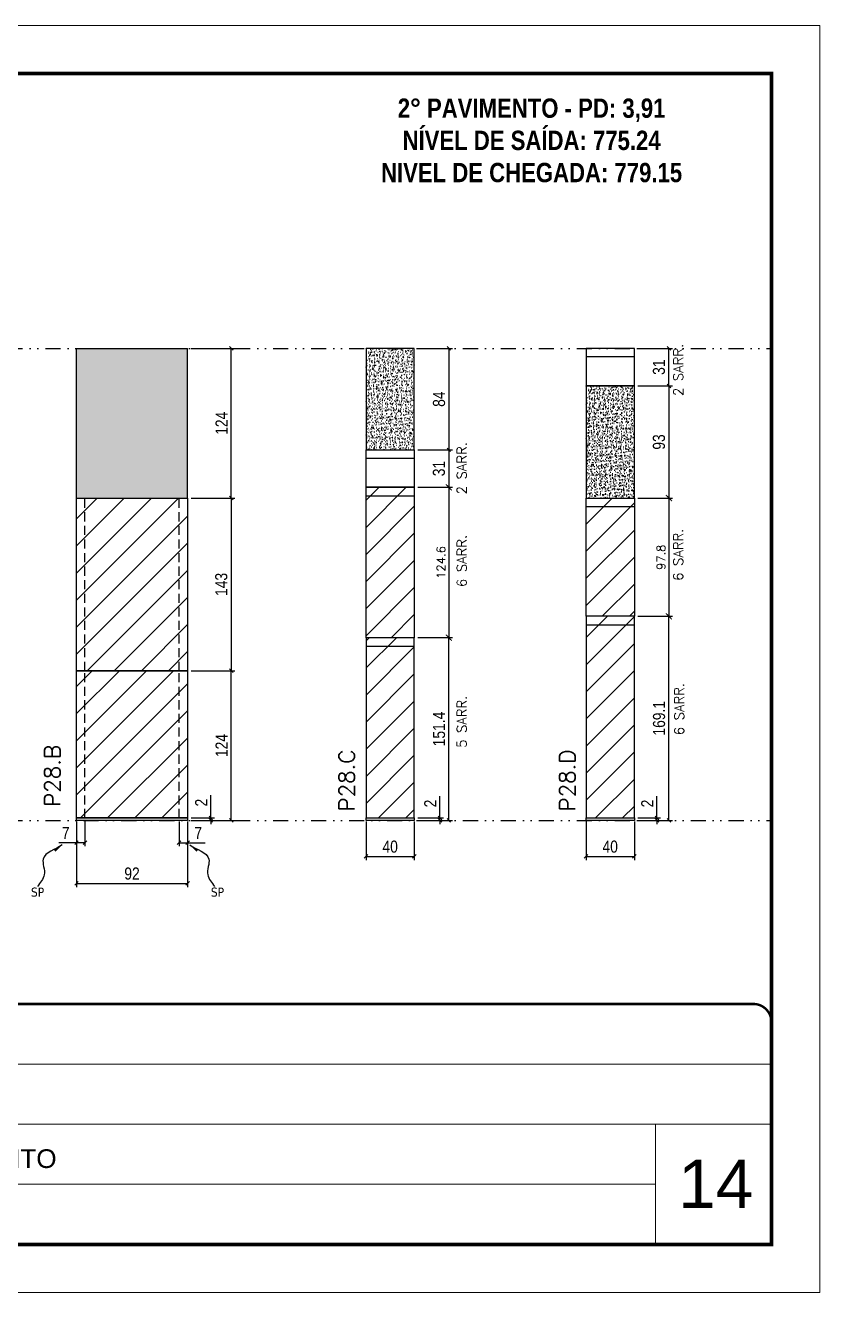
# Model space of a CAD drawing. Extents: x 2949 to 9203, y -16089 to 12527.
# Drawn here: x 5374 to 6033, y 8031 to 9081 of the extents above; entities that cross this region are included whole.
import ezdxf

# ---------------------------------------------------------------- set-up
doc = ezdxf.new("R2010")
doc.units = 0
for name, pattern in [('CONTINUO', [0]), ('DASHED', [0.75, 0.5, -0.25]), ('DIVIDE2', [0.625, 0.25, -0.125, 0, -0.125, 0, -0.125]), ('HIDDEN', [0.375, 0.25, -0.125])]:
    doc.linetypes.add(name, pattern=pattern)
for name, color, linetype, lineweight in [('CARIMBO', 255, 'Continuous', 9), ('Folhas', 255, 'Continuous', 9), ('Hachura', 251, 'Continuous', 9), ('SARRAFO DE PRESSAO', 251, 'DASHED', 9), ('Texto Seção', 7, 'Continuous', 15)]:
    doc.layers.add(name, color=color, linetype=linetype, lineweight=lineweight)
for name, color, linetype in [('COTA', 241, 'Continuous'), ('NOMENCLATURA', 7, 'Continuous'), ('Nível', 160, 'Continuous'), ('Painéis', 200, 'Continuous'), ('Romaneio', 10, 'Continuous'), ('SARR_2.2x7', 40, 'Continuous'), ('Sarrafo de Pressão', 42, 'HIDDEN'), ('texto', 7, 'Continuous')]:
    doc.layers.add(name, color=color, linetype=linetype)
doc.styles.add('ARIAL', font='arial.ttf')
doc.styles.add('COTA TECNICA', font='techl___.ttf', dxfattribs={"height": 10})
doc.styles.add('COTA TECNICA-50', font='techl___.ttf', dxfattribs={"height": 10})
doc.styles.add('REGUA-120', font='ROMANS.shx', dxfattribs={"height": 15})
doc.styles.add('ROMANC', font='techb___.ttf', dxfattribs={"height": 2.5})
doc.styles.add('ROMANS', font='romans.shx')
doc.styles.get("Standard").update_dxf_attribs({"font": 'arial.ttf'})
doc.dimstyles.new('COTA PAINEL-50', dxfattribs={"dimtxt": 10, "dimasz": 3, "dimexe": 3, "dimexo": 3, "dimgap": 3, "dimtad": 1, "dimdec": 1, "dimzin": 12, "dimdsep": 46, "dimtxsty": 'COTA TECNICA-50', "dimblk1": 'OBLIQUE', "dimblk2": 'OBLIQUE', "dimsah": 1, "dimcen": 0.9, "dimclrd": 4, "dimclre": 4, "dimclrt": 240, "dimadec": 1, "dimazin": 3, "dimtfac": 1, "dimtdec": 1, "dimtmove": 0, "dimatfit": 3, "dimfxl": 1, "dimtolj": 1, "dimtzin": 12, "dimarcsym": 0})
doc.dimstyles.new('Cota Paínel', dxfattribs={"dimtxt": 7, "dimasz": 5, "dimexe": 3, "dimexo": 3, "dimgap": 3, "dimtad": 1, "dimdec": 1, "dimzin": 12, "dimdsep": 46, "dimtxsty": 'ROMANS', "dimblk": 'ARCHTICK', "dimcen": 0, "dimclrd": 4, "dimclre": 4, "dimclrt": 1, "dimadec": 1, "dimazin": 3, "dimtfac": 1, "dimtdec": 1, "dimtmove": 0, "dimatfit": 3, "dimldrblk": 'OBLIQUE', "dimfxl": 1, "dimtolj": 1, "dimtzin": 12, "dimarcsym": 0})
doc.dimstyles.new('PAINEL', dxfattribs={"dimtxt": 10, "dimasz": 3, "dimexe": 3, "dimexo": 3, "dimgap": 3, "dimtad": 1, "dimdec": 1, "dimzin": 12, "dimdsep": 46, "dimtxsty": 'COTA TECNICA', "dimblk1": 'OBLIQUE', "dimblk2": 'OBLIQUE', "dimsah": 1, "dimcen": 0.9, "dimclrd": 4, "dimclre": 4, "dimclrt": 240, "dimadec": 1, "dimazin": 3, "dimtfac": 1, "dimtdec": 1, "dimtmove": 0, "dimatfit": 3, "dimfxl": 1, "dimtolj": 1, "dimtzin": 12, "dimarcsym": 0})
doc.dimstyles.get("Standard").update_dxf_attribs({"dimtxt": 0.18, "dimasz": 0.18, "dimexe": 0.18, "dimexo": 0.0625, "dimgap": 0.09, "dimtad": 0, "dimtih": 1, "dimtoh": 1, "dimdec": 4, "dimzin": 0, "dimdsep": 46, "dimtxsty": 'Standard', "dimcen": 0.09, "dimadec": 0, "dimazin": 0, "dimtfac": 1, "dimtdec": 4, "dimtofl": 0, "dimtmove": 0, "dimatfit": 3, "dimfxl": 1, "dimtolj": 1, "dimtzin": 0, "dimarcsym": 0})
pattern_1 = [(45, (-126071.967, -22713.47), (-11.2253202, 11.2253202), [])]

# ---------------------------------------------------------------- blocks, each defined once
blk = doc.blocks.new('9999999999')
at = {"color": 30, "linetype": 'CONTINUO'}
for p, q in [((98564.6, 34379.6), (99584, 34379.6)), ((98564.6, 34329.8), (99488, 34329.8)), ((99584, 34329.8), (99488, 34329.8)), ((99488, 34329.8), (99488, 34230.2)), ((98564.6, 34280), (99488, 34280))]:
    blk.add_line(p, q, dxfattribs=at)
at = {"color": 30, "linetype": 'CONTINUO', "const_width": 2}
blk.add_lwpolyline([(99584, 34230.2), (99584, 34414.4, 0.414214), (99569, 34429.4), (98229, 34429.4, 0.414214), (98214, 34414.4), (98214, 34245.2, 0.414214), (98229, 34230.2), (99584, 34230.2)], format="xyb", dxfattribs=at)
at = {"layer": 'Folhas'}
blk.add_lwpolyline([(98139, 34190.2), (99624, 34190.2), (99624, 35240.2), (98139, 35240.2)], close=True, dxfattribs=at)
at = {"layer": 'Folhas', "color": 30, "const_width": 3}
blk.add_lwpolyline([(98214, 34230.2), (99584, 34230.2), (99584, 35200.2), (98214, 35200.2)], close=True, dxfattribs=at)
at = {"color": 7, "linetype": 'Continuous', "ltscale": 5, "style": 'ARIAL'}
blk.add_text('2° PAVIMENTO', height=15.483, dxfattribs=at).set_placement((98837.7, 34293.5))
blk = doc.blocks.new('_Oblique')
at = {"color": 0, "linetype": 'ByBlock', "lineweight": -2}
blk.add_line((-0.5, -0.5), (0.5, 0.5), dxfattribs=at)
blk = doc.blocks.new('*D378')
at = {"layer": 'COTA', "color": 4, "lineweight": -2, "transparency": 16777216}
for p, q in [((5416.8, 8421.3), (5416.8, 8367.1)), ((5508.8, 8421.3), (5508.8, 8367.1)), ((5416.8, 8370.1), (5508.8, 8370.1))]:
    blk.add_line(p, q, dxfattribs=at)
at = {"layer": 'Defpoints', "color": 0, "transparency": 16777216}
for p in [(5416.8, 8424.3), (5508.8, 8424.3), (5508.8, 8370.1)]:
    blk.add_point(p, dxfattribs=at)
at = {"layer": 'COTA', "color": 4, "lineweight": -2, "transparency": 16777216, "xscale": 3, "yscale": 3, "zscale": 3, "rotation": 180}
blk.add_blockref('_Oblique', (5416.8, 8370.1), dxfattribs=at)
at = {"layer": 'COTA', "color": 4, "lineweight": -2, "transparency": 16777216, "xscale": 3, "yscale": 3, "zscale": 3}
blk.add_blockref('_Oblique', (5508.8, 8370.1), dxfattribs=at)
at = {"layer": 'COTA', "color": 240, "transparency": 16777216, "insert": (5462.8, 8378.2), "char_height": 10, "attachment_point": 5, "style": 'COTA TECNICA'}
blk.add_mtext('\\A1;92', dxfattribs=at)
blk = doc.blocks.new('*D379')
at = {"layer": 'COTA', "color": 4, "lineweight": -2, "transparency": 16777216}
for p, q in [((5511.8, 8546.3), (5548, 8546.3)), ((5545, 8422.3), (5545, 8546.3)), ((5511.8, 8422.3), (5548, 8422.3))]:
    blk.add_line(p, q, dxfattribs=at)
at = {"layer": 'Defpoints', "color": 0, "transparency": 16777216}
for p in [(5508.8, 8546.3), (5545, 8546.3), (5508.8, 8422.3)]:
    blk.add_point(p, dxfattribs=at)
at = {"layer": 'COTA', "color": 4, "lineweight": -2, "transparency": 16777216, "xscale": 3, "yscale": 3, "zscale": 3}
for p, rotation in [((5545, 8546.3), 90), ((5545, 8422.3), 270)]:
    blk.add_blockref('_Oblique', p, dxfattribs=dict(at, rotation=rotation))
at = {"layer": 'COTA', "color": 240, "transparency": 16777216, "insert": (5537, 8484.3), "char_height": 10, "attachment_point": 5, "rotation": 90, "style": 'COTA TECNICA-50'}
blk.add_mtext('\\A1;124', dxfattribs=at)
blk = doc.blocks.new('*D380')
at = {"layer": 'COTA', "color": 4, "lineweight": -2, "transparency": 16777216}
for p, q in [((5528.1, 8424.3), (5528.1, 8443.1)), ((5511.8, 8424.3), (5531.1, 8424.3)), ((5511.8, 8422.3), (5531.1, 8422.3)), ((5528.1, 8422.3), (5528.1, 8424.3)), ((5528.1, 8422.3), (5528.1, 8419.3))]:
    blk.add_line(p, q, dxfattribs=at)
at = {"layer": 'Defpoints', "color": 0, "transparency": 16777216}
for p in [(5508.8, 8424.3), (5508.8, 8422.3), (5528.1, 8422.3)]:
    blk.add_point(p, dxfattribs=at)
at = {"layer": 'COTA', "color": 4, "lineweight": -2, "transparency": 16777216, "xscale": 3, "yscale": 3, "zscale": 3}
for p, rotation in [((5528.1, 8424.3), 270), ((5528.1, 8422.3), 90)]:
    blk.add_blockref('_Oblique', p, dxfattribs=dict(at, rotation=rotation))
at = {"layer": 'COTA', "color": 240, "transparency": 16777216, "insert": (5520.1, 8437), "char_height": 10, "attachment_point": 5, "rotation": 90, "style": 'COTA TECNICA-50'}
blk.add_mtext('\\A1;2', dxfattribs=at)
blk = doc.blocks.new('*D381')
at = {"layer": 'COTA', "color": 4, "lineweight": -2, "transparency": 16777216}
for p, q in [((5423.8, 8421.3), (5423.8, 8400.8)), ((5416.8, 8419.3), (5416.8, 8400.8)), ((5416.8, 8403.8), (5402.1, 8403.8)), ((5423.8, 8403.8), (5416.8, 8403.8))]:
    blk.add_line(p, q, dxfattribs=at)
at = {"layer": 'Defpoints', "color": 0, "transparency": 16777216}
for p in [(5416.8, 8422.3), (5423.8, 8424.3), (5416.8, 8403.8)]:
    blk.add_point(p, dxfattribs=at)
at = {"layer": 'COTA', "color": 4, "lineweight": -2, "transparency": 16777216, "xscale": 3, "yscale": 3, "zscale": 3, "rotation": 180}
blk.add_blockref('_Oblique', (5416.8, 8403.8), dxfattribs=at)
at = {"layer": 'COTA', "color": 4, "lineweight": -2, "transparency": 16777216, "xscale": 3, "yscale": 3, "zscale": 3}
blk.add_blockref('_Oblique', (5423.8, 8403.8), dxfattribs=at)
at = {"layer": 'COTA', "color": 240, "transparency": 16777216, "insert": (5407.9, 8411.9), "char_height": 10, "attachment_point": 5, "style": 'COTA TECNICA-50'}
blk.add_mtext('\\A1;7', dxfattribs=at)
blk = doc.blocks.new('*D382')
at = {"layer": 'COTA', "color": 4, "lineweight": -2, "transparency": 16777216}
for p, q in [((5501.8, 8421.3), (5501.8, 8400.8)), ((5508.8, 8419.3), (5508.8, 8400.8)), ((5501.8, 8403.8), (5508.8, 8403.8)), ((5508.8, 8403.8), (5523.5, 8403.8))]:
    blk.add_line(p, q, dxfattribs=at)
at = {"layer": 'Defpoints', "color": 0, "transparency": 16777216}
for p in [(5501.8, 8424.3), (5508.8, 8422.3), (5508.8, 8403.8)]:
    blk.add_point(p, dxfattribs=at)
at = {"layer": 'COTA', "color": 4, "lineweight": -2, "transparency": 16777216, "xscale": 3, "yscale": 3, "zscale": 3, "rotation": 180}
blk.add_blockref('_Oblique', (5501.8, 8403.8), dxfattribs=at)
at = {"layer": 'COTA', "color": 4, "lineweight": -2, "transparency": 16777216, "xscale": 3, "yscale": 3, "zscale": 3}
blk.add_blockref('_Oblique', (5508.8, 8403.8), dxfattribs=at)
at = {"layer": 'COTA', "color": 240, "transparency": 16777216, "insert": (5517.7, 8411.9), "char_height": 10, "attachment_point": 5, "style": 'COTA TECNICA-50'}
blk.add_mtext('\\A1;7', dxfattribs=at)
blk = doc.blocks.new('*D406')
at = {"layer": 'Defpoints', "color": 0, "linetype": 'ByBlock', "transparency": 16777216}
for p in [(5508.8, 8813.3), (5545, 8813.3), (5508.8, 8689.3)]:
    blk.add_point(p, dxfattribs=at)
at = {"layer": 'Romaneio', "color": 4, "linetype": 'ByBlock', "lineweight": -2, "transparency": 16777216}
for p, q in [((5511.8, 8813.3), (5548, 8813.3)), ((5545, 8689.3), (5545, 8813.3)), ((5511.8, 8689.3), (5548, 8689.3))]:
    blk.add_line(p, q, dxfattribs=at)
at = {"layer": 'Romaneio', "color": 4, "linetype": 'ByBlock', "lineweight": -2, "transparency": 16777216, "xscale": 3, "yscale": 3, "zscale": 3}
for p, rotation in [((5545, 8813.3), 90), ((5545, 8689.3), 270)]:
    blk.add_blockref('_Oblique', p, dxfattribs=dict(at, rotation=rotation))
at = {"layer": 'Romaneio', "color": 240, "linetype": 'ByBlock', "transparency": 16777216, "insert": (5537, 8751.3), "char_height": 10, "attachment_point": 5, "rotation": 90, "style": 'COTA TECNICA'}
blk.add_mtext('\\A1;124', dxfattribs=at)
blk = doc.blocks.new('*D387')
at = {"layer": 'COTA', "color": 4, "lineweight": -2, "transparency": 16777216}
for p, q in [((5839, 8421.3), (5839, 8389.4)), ((5879, 8421.3), (5879, 8389.4)), ((5839, 8392.4), (5879, 8392.4))]:
    blk.add_line(p, q, dxfattribs=at)
at = {"layer": 'Defpoints', "color": 0, "transparency": 16777216}
for p in [(5839, 8424.3), (5879, 8424.3), (5879, 8392.4)]:
    blk.add_point(p, dxfattribs=at)
at = {"layer": 'COTA', "color": 4, "lineweight": -2, "transparency": 16777216, "xscale": 3, "yscale": 3, "zscale": 3, "rotation": 180}
blk.add_blockref('_Oblique', (5839, 8392.4), dxfattribs=at)
at = {"layer": 'COTA', "color": 4, "lineweight": -2, "transparency": 16777216, "xscale": 3, "yscale": 3, "zscale": 3}
blk.add_blockref('_Oblique', (5879, 8392.4), dxfattribs=at)
at = {"layer": 'COTA', "color": 240, "transparency": 16777216, "insert": (5859, 8400.5), "char_height": 10, "attachment_point": 5, "style": 'COTA TECNICA'}
blk.add_mtext('\\A1;40', dxfattribs=at)
blk = doc.blocks.new('*D388')
at = {"layer": 'COTA', "color": 4, "lineweight": -2, "transparency": 16777216}
for p, q in [((5882, 8591.4), (5910.6, 8591.4)), ((5907.6, 8422.3), (5907.6, 8591.4)), ((5882, 8422.3), (5910.6, 8422.3))]:
    blk.add_line(p, q, dxfattribs=at)
at = {"layer": 'Defpoints', "color": 0, "transparency": 16777216}
for p in [(5879, 8591.4), (5907.6, 8591.4), (5879, 8422.3)]:
    blk.add_point(p, dxfattribs=at)
at = {"layer": 'COTA', "color": 4, "lineweight": -2, "transparency": 16777216, "xscale": 3, "yscale": 3, "zscale": 3}
for p, rotation in [((5907.6, 8591.4), 90), ((5907.6, 8422.3), 270)]:
    blk.add_blockref('_Oblique', p, dxfattribs=dict(at, rotation=rotation))
at = {"layer": 'COTA', "color": 240, "transparency": 16777216, "insert": (5899.5, 8506.9), "char_height": 10, "attachment_point": 5, "rotation": 90, "style": 'COTA TECNICA'}
blk.add_mtext('\\A1;169.1', dxfattribs=at)
blk = doc.blocks.new('*D389')
at = {"layer": 'COTA', "color": 4, "lineweight": -2, "transparency": 16777216}
for p, q in [((5897.7, 8424.3), (5897.7, 8442.4)), ((5882, 8424.3), (5900.7, 8424.3)), ((5882, 8422.3), (5900.7, 8422.3)), ((5897.7, 8422.3), (5897.7, 8424.3)), ((5897.7, 8422.3), (5897.7, 8419.3))]:
    blk.add_line(p, q, dxfattribs=at)
at = {"layer": 'Defpoints', "color": 0, "transparency": 16777216}
for p in [(5879, 8424.3), (5879, 8422.3), (5897.7, 8424.3)]:
    blk.add_point(p, dxfattribs=at)
at = {"layer": 'COTA', "color": 4, "lineweight": -2, "transparency": 16777216, "xscale": 3, "yscale": 3, "zscale": 3}
for p, rotation in [((5897.7, 8424.3), 270), ((5897.7, 8422.3), 90)]:
    blk.add_blockref('_Oblique', p, dxfattribs=dict(at, rotation=rotation))
at = {"layer": 'COTA', "color": 240, "transparency": 16777216, "insert": (5889.7, 8436.3), "char_height": 10, "attachment_point": 5, "rotation": 90, "style": 'COTA TECNICA-50'}
blk.add_mtext('\\A1;2', dxfattribs=at)
blk = doc.blocks.new('*D390')
at = {"layer": 'COTA', "color": 4, "lineweight": -2, "transparency": 16777216}
for p, q in [((5656.7, 8421.3), (5656.7, 8389.4)), ((5696.7, 8421.3), (5696.7, 8389.4)), ((5656.7, 8392.4), (5696.7, 8392.4))]:
    blk.add_line(p, q, dxfattribs=at)
at = {"layer": 'Defpoints', "color": 0, "transparency": 16777216}
for p in [(5656.7, 8424.3), (5696.7, 8424.3), (5696.7, 8392.4)]:
    blk.add_point(p, dxfattribs=at)
at = {"layer": 'COTA', "color": 4, "lineweight": -2, "transparency": 16777216, "xscale": 3, "yscale": 3, "zscale": 3, "rotation": 180}
blk.add_blockref('_Oblique', (5656.7, 8392.4), dxfattribs=at)
at = {"layer": 'COTA', "color": 4, "lineweight": -2, "transparency": 16777216, "xscale": 3, "yscale": 3, "zscale": 3}
blk.add_blockref('_Oblique', (5696.7, 8392.4), dxfattribs=at)
at = {"layer": 'COTA', "color": 240, "transparency": 16777216, "insert": (5676.7, 8400.5), "char_height": 10, "attachment_point": 5, "style": 'COTA TECNICA'}
blk.add_mtext('\\A1;40', dxfattribs=at)
blk = doc.blocks.new('*D391')
at = {"layer": 'COTA', "color": 4, "lineweight": -2, "transparency": 16777216}
for p, q in [((5699.7, 8573.7), (5728.3, 8573.7)), ((5725.3, 8422.3), (5725.3, 8573.7)), ((5699.7, 8422.3), (5728.3, 8422.3))]:
    blk.add_line(p, q, dxfattribs=at)
at = {"layer": 'Defpoints', "color": 0, "transparency": 16777216}
for p in [(5696.7, 8573.7), (5725.3, 8573.7), (5696.7, 8422.3)]:
    blk.add_point(p, dxfattribs=at)
at = {"layer": 'COTA', "color": 4, "lineweight": -2, "transparency": 16777216, "xscale": 3, "yscale": 3, "zscale": 3}
for p, rotation in [((5725.3, 8573.7), 90), ((5725.3, 8422.3), 270)]:
    blk.add_blockref('_Oblique', p, dxfattribs=dict(at, rotation=rotation))
at = {"layer": 'COTA', "color": 240, "transparency": 16777216, "insert": (5717.2, 8498), "char_height": 10, "attachment_point": 5, "rotation": 90, "style": 'COTA TECNICA'}
blk.add_mtext('\\A1;151.4', dxfattribs=at)
blk = doc.blocks.new('*D392')
at = {"layer": 'COTA', "color": 4, "lineweight": -2, "transparency": 16777216}
for p, q in [((5717.9, 8424.3), (5717.9, 8442.4)), ((5699.7, 8424.3), (5720.9, 8424.3)), ((5699.7, 8422.3), (5720.9, 8422.3)), ((5717.9, 8422.3), (5717.9, 8424.3)), ((5717.9, 8422.3), (5717.9, 8419.3))]:
    blk.add_line(p, q, dxfattribs=at)
at = {"layer": 'Defpoints', "color": 0, "transparency": 16777216}
for p in [(5696.7, 8424.3), (5696.7, 8422.3), (5717.9, 8424.3)]:
    blk.add_point(p, dxfattribs=at)
at = {"layer": 'COTA', "color": 4, "lineweight": -2, "transparency": 16777216, "xscale": 3, "yscale": 3, "zscale": 3}
for p, rotation in [((5717.9, 8424.3), 270), ((5717.9, 8422.3), 90)]:
    blk.add_blockref('_Oblique', p, dxfattribs=dict(at, rotation=rotation))
at = {"layer": 'COTA', "color": 240, "transparency": 16777216, "insert": (5709.9, 8436.3), "char_height": 10, "attachment_point": 5, "rotation": 90, "style": 'COTA TECNICA-50'}
blk.add_mtext('\\A1;2', dxfattribs=at)
blk = doc.blocks.new('*D409')
at = {"layer": 'COTA', "color": 4, "linetype": 'ByBlock', "lineweight": -2, "transparency": 16777216}
for p, q in [((5699.7, 8813.3), (5728.3, 8813.3)), ((5725.3, 8813.3), (5725.3, 8729.3)), ((5699.7, 8729.3), (5728.3, 8729.3))]:
    blk.add_line(p, q, dxfattribs=at)
at = {"layer": 'Defpoints', "color": 0, "linetype": 'ByBlock', "transparency": 16777216}
for p in [(5696.7, 8813.3), (5696.7, 8729.3), (5725.3, 8729.3)]:
    blk.add_point(p, dxfattribs=at)
at = {"layer": 'COTA', "color": 4, "linetype": 'ByBlock', "lineweight": -2, "transparency": 16777216, "xscale": 3, "yscale": 3, "zscale": 3}
for p, rotation in [((5725.3, 8813.3), 90), ((5725.3, 8729.3), 270)]:
    blk.add_blockref('_Oblique', p, dxfattribs=dict(at, rotation=rotation))
at = {"layer": 'COTA', "color": 240, "linetype": 'ByBlock', "transparency": 16777216, "insert": (5717.2, 8771.3), "char_height": 10, "attachment_point": 5, "rotation": 90, "style": 'COTA TECNICA'}
blk.add_mtext('\\A1;84', dxfattribs=at)
blk = doc.blocks.new('*D410')
at = {"layer": 'COTA', "color": 4, "linetype": 'ByBlock', "lineweight": -2, "transparency": 16777216}
for p, q in [((5511.8, 8689.3), (5548, 8689.3)), ((5545, 8689.3), (5545, 8546.3)), ((5511.8, 8546.3), (5548, 8546.3))]:
    blk.add_line(p, q, dxfattribs=at)
at = {"layer": 'Defpoints', "color": 0, "linetype": 'ByBlock', "transparency": 16777216}
for p in [(5508.8, 8689.3), (5508.8, 8546.3), (5545, 8546.3)]:
    blk.add_point(p, dxfattribs=at)
at = {"layer": 'COTA', "color": 4, "linetype": 'ByBlock', "lineweight": -2, "transparency": 16777216, "xscale": 3, "yscale": 3, "zscale": 3}
for p, rotation in [((5545, 8689.3), 90), ((5545, 8546.3), 270)]:
    blk.add_blockref('_Oblique', p, dxfattribs=dict(at, rotation=rotation))
at = {"layer": 'COTA', "color": 240, "linetype": 'ByBlock', "transparency": 16777216, "insert": (5536.8, 8617.8), "char_height": 10, "attachment_point": 5, "rotation": 90, "style": 'COTA TECNICA'}
blk.add_mtext('\\A1;143', dxfattribs=at)
blk = doc.blocks.new('_ArchTick')
at = {"color": 0, "linetype": 'ByBlock', "const_width": 0.15}
blk.add_lwpolyline([(-0.5, -0.5), (0.5, 0.5)], dxfattribs=at)
blk = doc.blocks.new('*D403')
at = {"layer": 'COTA', "color": 4, "lineweight": -2, "transparency": 16777216}
for p, q in [((5699.7, 8698.3), (5728.3, 8698.3)), ((5725.3, 8698.3), (5725.3, 8573.7)), ((5699.7, 8573.7), (5728.3, 8573.7))]:
    blk.add_line(p, q, dxfattribs=at)
at = {"layer": 'Defpoints', "color": 0, "transparency": 16777216}
for p in [(5696.7, 8698.3), (5696.7, 8573.7), (5725.3, 8573.7)]:
    blk.add_point(p, dxfattribs=at)
at = {"layer": 'COTA', "color": 4, "lineweight": -2, "transparency": 16777216, "xscale": 5, "yscale": 5, "zscale": 5}
for p, rotation in [((5725.3, 8698.3), 90), ((5725.3, 8573.7), 270)]:
    blk.add_blockref('_ArchTick', p, dxfattribs=dict(at, rotation=rotation))
at = {"layer": 'COTA', "color": 1, "transparency": 16777216, "insert": (5718.8, 8636), "char_height": 7, "attachment_point": 5, "rotation": 90, "style": 'ROMANS'}
blk.add_mtext('\\A1;124.6', dxfattribs=at)
blk = doc.blocks.new('*D404')
at = {"layer": 'COTA', "color": 4, "linetype": 'ByBlock', "lineweight": -2, "transparency": 16777216}
for p, q in [((5882, 8782.3), (5910.6, 8782.3)), ((5907.6, 8782.3), (5907.6, 8689.3)), ((5882, 8689.3), (5910.6, 8689.3))]:
    blk.add_line(p, q, dxfattribs=at)
at = {"layer": 'Defpoints', "color": 0, "linetype": 'ByBlock', "transparency": 16777216}
for p in [(5879, 8782.3), (5879, 8689.3), (5907.6, 8689.3)]:
    blk.add_point(p, dxfattribs=at)
at = {"layer": 'COTA', "color": 4, "linetype": 'ByBlock', "lineweight": -2, "transparency": 16777216, "xscale": 3, "yscale": 3, "zscale": 3}
for p, rotation in [((5907.6, 8782.3), 90), ((5907.6, 8689.3), 270)]:
    blk.add_blockref('_Oblique', p, dxfattribs=dict(at, rotation=rotation))
at = {"layer": 'COTA', "color": 240, "linetype": 'ByBlock', "transparency": 16777216, "insert": (5899.4, 8735.8), "char_height": 10, "attachment_point": 5, "rotation": 90, "style": 'COTA TECNICA'}
blk.add_mtext('\\A1;93', dxfattribs=at)
blk = doc.blocks.new('*D405')
at = {"layer": 'COTA', "color": 4, "lineweight": -2, "transparency": 16777216}
for p, q in [((5882, 8689.3), (5910.6, 8689.3)), ((5907.6, 8689.3), (5907.6, 8591.4)), ((5882, 8591.4), (5910.6, 8591.4))]:
    blk.add_line(p, q, dxfattribs=at)
at = {"layer": 'Defpoints', "color": 0, "transparency": 16777216}
for p in [(5879, 8689.3), (5879, 8591.4), (5907.6, 8591.4)]:
    blk.add_point(p, dxfattribs=at)
at = {"layer": 'COTA', "color": 4, "lineweight": -2, "transparency": 16777216, "xscale": 5, "yscale": 5, "zscale": 5}
for p, rotation in [((5907.6, 8689.3), 90), ((5907.6, 8591.4), 270)]:
    blk.add_blockref('_ArchTick', p, dxfattribs=dict(at, rotation=rotation))
at = {"layer": 'COTA', "color": 1, "transparency": 16777216, "insert": (5901.1, 8640.3), "char_height": 7, "attachment_point": 5, "rotation": 90, "style": 'ROMANS'}
blk.add_mtext('\\A1;97.8', dxfattribs=at)
blk = doc.blocks.new('*D3326')
at = {"layer": 'COTA', "color": 4, "lineweight": -2, "transparency": 16777216}
for p, q in [((5699.7, 8729.3), (5728.3, 8729.3)), ((5725.3, 8729.3), (5725.3, 8698.3)), ((5699.7, 8698.3), (5728.3, 8698.3))]:
    blk.add_line(p, q, dxfattribs=at)
at = {"layer": 'Defpoints', "color": 0, "transparency": 16777216}
for p in [(5696.7, 8729.3), (5696.7, 8698.3), (5725.3, 8698.3)]:
    blk.add_point(p, dxfattribs=at)
at = {"layer": 'COTA', "color": 4, "lineweight": -2, "transparency": 16777216, "xscale": 3, "yscale": 3, "zscale": 3}
for p, rotation in [((5725.3, 8729.3), 90), ((5725.3, 8698.3), 270)]:
    blk.add_blockref('_Oblique', p, dxfattribs=dict(at, rotation=rotation))
at = {"layer": 'COTA', "color": 240, "transparency": 16777216, "insert": (5717.1, 8713.8), "char_height": 10, "attachment_point": 5, "rotation": 90, "style": 'COTA TECNICA-50'}
blk.add_mtext('\\A1;31', dxfattribs=at)
blk = doc.blocks.new('*D3327')
at = {"layer": 'COTA', "color": 4, "lineweight": -2, "transparency": 16777216}
for p, q in [((5882, 8813.3), (5910.6, 8813.3)), ((5907.6, 8782.3), (5907.6, 8813.3)), ((5882, 8782.3), (5910.6, 8782.3))]:
    blk.add_line(p, q, dxfattribs=at)
at = {"layer": 'Defpoints', "color": 0, "transparency": 16777216}
for p in [(5879, 8813.3), (5907.6, 8813.3), (5879, 8782.3)]:
    blk.add_point(p, dxfattribs=at)
at = {"layer": 'COTA', "color": 4, "lineweight": -2, "transparency": 16777216, "xscale": 3, "yscale": 3, "zscale": 3}
for p, rotation in [((5907.6, 8813.3), 90), ((5907.6, 8782.3), 270)]:
    blk.add_blockref('_Oblique', p, dxfattribs=dict(at, rotation=rotation))
at = {"layer": 'COTA', "color": 240, "transparency": 16777216, "insert": (5899.4, 8797.8), "char_height": 10, "attachment_point": 5, "rotation": 90, "style": 'COTA TECNICA-50'}
blk.add_mtext('\\A1;31', dxfattribs=at)

msp = doc.modelspace()

# ---------------------------------------------------------------- hatches: boundary and pattern name
at = {"layer": 'COTA', "linetype": 'ByBlock'}
h = msp.add_hatch(dxfattribs=at)
h.set_pattern_fill('AR-CONC', color=256, scale=0.03)
h.set_pattern_definition([(50, (-125872.6174, -18088.9417), (5.46554007, -0.47817257), [0.5715, -6.2865]), (355, (-125872.6174, -18088.942), (-1.05730264, 5.73170536), [0.4572, -5.02921753]), (100.4514447, (-125872.162, -18088.9816), (4.40823741, 5.25353256), [0.48570026, -5.34270734]), (46.1842, (-125872.6174, -18087.418), (8.13237123, -1.26126984), [0.85725, -9.42975]), (96.6355576, (-125871.94, -18087.523), (7.122124, 7.42278374), [0.7285507, -8.01406824]), (351.184151, (-125872.617, -18087.418), (7.122124, 7.42278374), [0.685799, -7.54379196]), (21, (-125871.8554, -18087.7987), (4.54843174, -3.06795595), [0.5715, -6.2865]), (326, (-125871.8554, -18087.799), (1.85406085, 5.52563898), [0.4572, -5.0292]), (71.451445, (-125871.4764, -18088.0544), (6.40249258, 2.45768307), [0.48570026, -5.34269813]), (37.5, (-125872.6174, -18088.9417), (0.092658098, 2.536651166), [0, -4.96824, 0, -5.1054, 0, -5.04825]), (7.5, (-125872.6174, -18088.9417), (2.004589875, 3.005417245), [0, -2.91084, 0, -4.85394, 0, -1.92405]), (327.5, (-125874.3167, -18088.9417), (4.067717855, -0.17186232), [0, -1.905, 0, -5.9436, 0, -7.8867]), (317.5, (-125875.0787, -18088.9417), (4.44387544, 0.76279473), [0, -2.4765, 0, -3.94716, 0, -5.6007])])
h.paths.add_polyline_path([(5508.8, 8689.31), (5416.8, 8689.28), (5416.8, 8813.29), (5508.8, 8813.29)])
h = msp.add_hatch(dxfattribs=at)
h.set_pattern_fill('AR-CONC', color=256, scale=0.03)
h.set_pattern_definition([(50, (-129191.716, -23728.8587), (5.46554007, -0.47817257), [0.5715, -6.2865]), (355, (-129191.716, -23728.859), (-1.05730264, 5.73170536), [0.4572, -5.02921753]), (100.4514447, (-129191.2604, -23728.8986), (4.40823741, 5.25353256), [0.48570026, -5.34270734]), (46.1842, (-129191.716, -23727.335), (8.13237123, -1.26126984), [0.85725, -9.42975]), (96.6355576, (-129191.038, -23727.44), (7.122124, 7.42278374), [0.7285507, -8.01406824]), (351.184151, (-129191.716, -23727.335), (7.122124, 7.42278374), [0.685799, -7.54379196]), (21, (-129190.954, -23727.7157), (4.54843174, -3.06795595), [0.5715, -6.2865]), (326, (-129190.954, -23727.716), (1.85406085, 5.52563898), [0.4572, -5.0292]), (71.451445, (-129190.575, -23727.9714), (6.40249258, 2.45768307), [0.48570026, -5.34269813]), (37.5, (-129191.7158, -23728.8587), (0.092658098, 2.536651166), [0, -4.96824, 0, -5.1054, 0, -5.04825]), (7.5, (-129191.7158, -23728.8587), (2.004589875, 3.005417245), [0, -2.91084, 0, -4.85394, 0, -1.92405]), (327.5, (-129193.415, -23728.8587), (4.067717855, -0.17186232), [0, -1.905, 0, -5.9436, 0, -7.8867]), (317.5, (-129194.177, -23728.8587), (4.44387544, 0.76279473), [0, -2.4765, 0, -3.94716, 0, -5.6007])])
h.paths.add_polyline_path([(5656.68, 8729.27), (5696.68, 8729.27), (5696.68, 8813.29), (5656.68, 8813.29)])
h = msp.add_hatch(dxfattribs=at)
h.set_pattern_fill('AR-CONC', color=256, scale=0.03)
h.set_pattern_definition([(50, (-129009.402, -23759.8587), (5.46554007, -0.47817257), [0.5715, -6.2865]), (355, (-129009.402, -23759.859), (-1.05730264, 5.73170536), [0.4572, -5.02921753]), (100.4514447, (-129008.9467, -23759.8986), (4.40823741, 5.25353256), [0.48570026, -5.34270734]), (46.1842, (-129009.402, -23758.335), (8.13237123, -1.26126984), [0.85725, -9.42975]), (96.6355576, (-129008.7245, -23758.44), (7.122124, 7.42278374), [0.7285507, -8.01406824]), (351.184151, (-129009.402, -23758.335), (7.122124, 7.42278374), [0.685799, -7.54379196]), (21, (-129008.64, -23758.7157), (4.54843174, -3.06795595), [0.5715, -6.2865]), (326, (-129008.64, -23758.716), (1.85406085, 5.52563898), [0.4572, -5.0292]), (71.451445, (-129008.261, -23758.9714), (6.40249258, 2.45768307), [0.48570026, -5.34269813]), (37.5, (-129009.4022, -23759.8587), (0.092658098, 2.536651166), [0, -4.96824, 0, -5.1054, 0, -5.04825]), (7.5, (-129009.4022, -23759.8587), (2.004589875, 3.005417245), [0, -2.91084, 0, -4.85394, 0, -1.92405]), (327.5, (-129011.1014, -23759.8587), (4.067717855, -0.17186232), [0, -1.905, 0, -5.9436, 0, -7.8867]), (317.5, (-129011.8634, -23759.8587), (4.44387544, 0.76279473), [0, -2.4765, 0, -3.94716, 0, -5.6007])])
h.paths.add_polyline_path([(5839, 8689.27), (5879, 8689.27), (5879, 8782.29), (5839, 8782.29)])
at = {"layer": 'Hachura'}
h = msp.add_hatch(dxfattribs=at)
h.set_pattern_fill('ANSI31', color=256, scale=5)
h.paths.add_polyline_path([(5696.68, 8698.27), (5656.68, 8698.27), (5656.68, 8573.68), (5696.68, 8573.68)])
h = msp.add_hatch(dxfattribs=at)
h.set_pattern_fill('ANSI31', color=256, scale=5)
h.paths.add_polyline_path([(5416.8, 8546.29), (5508.8, 8546.29), (5508.8, 8689.29), (5416.8, 8689.29)])
h = msp.add_hatch(dxfattribs=at)
h.set_pattern_fill('ANSI31', color=256, scale=5)
h.paths.add_polyline_path([(5839, 8591.43), (5879, 8591.43), (5879, 8689.27), (5839, 8689.27)])
at = {"layer": 'Hachura', "linetype": 'ByBlock'}
h = msp.add_hatch(dxfattribs=at)
h.set_pattern_fill('ANSI31', color=256, scale=5)
h.set_pattern_definition(pattern_1)
h.paths.add_polyline_path([(5879, 8591.43), (5839, 8591.43), (5839, 8424.29), (5879, 8424.29)])
h = msp.add_hatch(dxfattribs=at)
h.set_pattern_fill('ANSI31', color=256, scale=5)
h.set_pattern_definition(pattern_1)
h.paths.add_polyline_path([(5696.68, 8573.68), (5656.68, 8573.68), (5656.68, 8424.29), (5696.68, 8424.29)])
h = msp.add_hatch(dxfattribs=at)
h.set_pattern_fill('ANSI31', color=256, scale=5)
h.set_pattern_definition(pattern_1)
h.paths.add_polyline_path([(5416.8, 8424.29), (5508.8, 8424.29), (5508.8, 8546.29), (5416.8, 8546.29)])

# ---------------------------------------------------------------- linework, layer by layer
at = {"layer": 'COTA', "linetype": 'ByBlock'}
for p, q in [((5416.8, 8689.29), (5416.8, 8813.29)), ((5416.8, 8813.29), (5508.8, 8813.29)), ((5508.8, 8689.29), (5508.8, 8813.29))]:
    msp.add_line(p, q, dxfattribs=at)
for points in [[(5656.68, 8729.27), (5696.68, 8729.27), (5696.68, 8813.29), (5656.68, 8813.29)], [(5839, 8689.27), (5879, 8689.27), (5879, 8782.29), (5839, 8782.29)]]:
    msp.add_lwpolyline(points, close=True, dxfattribs=at)
at = {"layer": 'Nível', "color": 4, "linetype": 'DIVIDE2', "ltscale": 50}
for p, q in [((4982.19, 8813.29), (5992.53, 8813.29)), ((4982.19, 8422.29), (5992.53, 8422.29))]:
    msp.add_line(p, q, dxfattribs=at)
at = {"layer": 'Painéis'}
for p, q in [((5879, 8813.29), (5839, 8813.29)), ((5839, 8813.29), (5839, 8782.29)), ((5879, 8782.29), (5879, 8813.29)), ((5839, 8782.29), (5879, 8782.29)), ((5656.68, 8729.27), (5696.68, 8729.27)), ((5656.68, 8698.27), (5656.68, 8729.27)), ((5696.68, 8729.27), (5696.68, 8698.27)), ((5696.68, 8698.27), (5656.68, 8698.27))]:
    msp.add_line(p, q, dxfattribs=at)
for points in [[(5656.68, 8698.27), (5696.68, 8698.27), (5696.68, 8573.68), (5656.68, 8573.68)], [(5416.8, 8689.29), (5508.8, 8689.29), (5508.8, 8546.29), (5416.8, 8546.29)], [(5839, 8689.27), (5879, 8689.27), (5879, 8591.43), (5839, 8591.43)], [(5839, 8424.29), (5879, 8424.29), (5879, 8591.43), (5839, 8591.43)], [(5656.68, 8424.29), (5696.68, 8424.29), (5696.68, 8573.68), (5656.68, 8573.68)], [(5416.8, 8546.29), (5508.8, 8546.29), (5508.8, 8424.29), (5416.8, 8424.29)], [(5416.8, 8424.29), (5508.8, 8424.29), (5508.8, 8422.29), (5416.8, 8422.29)], [(5656.68, 8424.29), (5696.68, 8424.29), (5696.68, 8422.29), (5656.68, 8422.29)], [(5839, 8424.29), (5879, 8424.29), (5879, 8422.29), (5839, 8422.29)]]:
    msp.add_lwpolyline(points, close=True, dxfattribs=at)
at = {"layer": 'SARR_2.2x7'}
for p, q in [((5879, 8806.29), (5839, 8806.29)), ((5656.68, 8722.27), (5696.68, 8722.27)), ((5656.68, 8691.27), (5696.68, 8691.27)), ((5839, 8682.27), (5879, 8682.27)), ((5839, 8584.43), (5879, 8584.43)), ((5656.68, 8566.68), (5696.68, 8566.68))]:
    msp.add_line(p, q, dxfattribs=at)
at = {"layer": 'Sarrafo de Pressão', "ltscale": 30}
for p, q in [((5423.8, 8546.29), (5423.8, 8689.29)), ((5501.8, 8546.29), (5501.8, 8689.29)), ((5423.8, 8424.29), (5423.8, 8546.29)), ((5501.8, 8424.29), (5501.8, 8546.29))]:
    msp.add_line(p, q, dxfattribs=at)

# ---------------------------------------------------------------- block references
at = {"layer": 'SARRAFO DE PRESSAO', "color": 6, "linetype": 'ByBlock'}
msp.add_blockref('9999999999', (-93591.44, -26159.2), dxfattribs=at)

# ---------------------------------------------------------------- texts
at = {"layer": 'CARIMBO', "style": 'ARIAL'}
msp.add_text('14', height=40, dxfattribs=at).set_placement((5915.39, 8101.15))
at = {"layer": 'NOMENCLATURA', "color": 2, "insert": (5793.86, 9047.07), "char_height": 16, "attachment_point": 2, "style": 'ROMANC'}
msp.add_mtext_dynamic_manual_height_columns('\\P2° PAVIMENTO - PD: 3,91\\PNÍVEL DE SAÍDA: 775.24\\PNIVEL DE CHEGADA: 779.15', width=300.2766, gutter_width=1, heights=[0], dxfattribs=at)
at = {"layer": 'texto', "color": 0, "char_height": 7.5, "attachment_point": 5}
for insert in [(5384.55, 8362.8), (5533.58, 8362.8)]:
    msp.add_mtext('{\\fTahoma|b0|i0|c0|p34;\\C4;SP}', dxfattribs=dict(at, insert=insert))
at = {"layer": 'Texto Seção', "linetype": 'Continuous', "style": 'ROMANS'}
for s, p in [('2 SARR.', (5919.34, 8773.93)), ('2 SARR.', (5739.96, 8692.47)), ('6 SARR.', (5919.34, 8620.77)), ('6 SARR.', (5739.96, 8615.62)), ('6 SARR.', (5920.14, 8492.86)), ('5 SARR.', (5739.96, 8482.35))]:
    msp.add_text(s, height=8, rotation=90, dxfattribs=at).set_placement(p)
at = {"layer": 'Texto Seção', "char_height": 13, "width": 285.3299, "attachment_point": 7, "rotation": 90, "style": 'REGUA-120'}
for s, insert in [('P28.B', (5403.33, 8433.54)), ('P28.C', (5647.23, 8429.7)), ('P28.D', (5829.96, 8429.7))]:
    msp.add_mtext(s, dxfattribs=dict(at, insert=insert))

# ---------------------------------------------------------------- dimensions: what is measured, and where the dimension line sits
at = {"layer": 'COTA', "linetype": 'ByBlock'}
for base, p1, p2, picture, middle in [((5725.33, 8729.27), (5696.68, 8813.29), (5696.68, 8729.27), '*D409', (5717.24, 8771.28)), ((5907.65, 8689.27), (5879, 8782.29), (5879, 8689.27), '*D404', (5899.4, 8735.78)), ((5545.04, 8546.29), (5508.8, 8689.29), (5508.8, 8546.29), '*D410', (5536.82, 8617.79))]:
    dim = msp.add_linear_dim(base=base, p1=p1, p2=p2, angle=90, dimstyle='PAINEL', dxfattribs=at)
    dim.commit()
    dim.dimension.update_dxf_attribs({"geometry": picture, "text_midpoint": middle})
at = {"layer": 'COTA'}
for base, p1, p2, angle, dimstyle, picture, middle in [((5907.65, 8813.29), (5879, 8782.29), (5879, 8813.29), 90, 'COTA PAINEL-50', '*D3327', (5899.43, 8797.79)), ((5725.33, 8698.27), (5696.68, 8729.27), (5696.68, 8698.27), 90, 'COTA PAINEL-50', '*D3326', (5717.11, 8713.77)), ((5725.33, 8573.68), (5696.68, 8698.27), (5696.68, 8573.68), 90, 'Cota Paínel', '*D403', (5718.83, 8635.98)), ((5907.65, 8591.43), (5879, 8689.27), (5879, 8591.43), 90, 'Cota Paínel', '*D405', (5901.15, 8640.35)), ((5545.04, 8546.29), (5508.8, 8422.29), (5508.8, 8546.29), 90, 'COTA PAINEL-50', '*D379', (5536.97, 8484.29)), ((5416.8, 8403.78), (5423.8, 8424.29), (5416.8, 8422.29), 180, 'COTA PAINEL-50', '*D381', (5407.94, 8411.86))]:
    dim = msp.add_linear_dim(base=base, p1=p1, p2=p2, angle=angle, dimstyle=dimstyle, dxfattribs=at)
    dim.commit()
    dim.dimension.update_dxf_attribs({"geometry": picture, "text_midpoint": middle})
for base, p1, p2, picture, middle in [((5907.65, 8591.43), (5879, 8422.29), (5879, 8591.43), '*D388', (5899.52, 8506.86)), ((5725.33, 8573.68), (5696.68, 8422.29), (5696.68, 8573.68), '*D391', (5717.22, 8497.99))]:
    dim = msp.add_linear_dim(base=base, p1=p1, p2=p2, angle=90, dimstyle='PAINEL', override={"dimarcsym": 2}, dxfattribs=at)
    dim.commit()
    dim.dimension.update_dxf_attribs({"geometry": picture, "text_midpoint": middle})
for base, p1, p2, picture, middle in [((5528.06, 8422.29), (5508.8, 8424.29), (5508.8, 8422.29), '*D380', (5528.06, 8437.04)), ((5717.88, 8424.29), (5696.68, 8422.29), (5696.68, 8424.29), '*D392', (5717.88, 8436.35)), ((5897.7, 8424.29), (5879, 8422.29), (5879, 8424.29), '*D389', (5897.7, 8436.35))]:
    dim = msp.add_linear_dim(base=base, p1=p1, p2=p2, angle=90, dimstyle='COTA PAINEL-50', dxfattribs=at)
    dim.commit()
    dim.dimension.update_dxf_attribs({"geometry": picture, "text_midpoint": middle, "dimtype": 160})
for base, p1, p2, picture, middle in [((5508.8, 8370.12), (5416.8, 8424.29), (5508.8, 8424.29), '*D378', (5462.8, 8378.2)), ((5696.68, 8392.4), (5656.68, 8424.29), (5696.68, 8424.29), '*D390', (5676.68, 8400.5)), ((5879, 8392.4), (5839, 8424.29), (5879, 8424.29), '*D387', (5859, 8400.5))]:
    dim = msp.add_linear_dim(base=base, p1=p1, p2=p2, dimstyle='PAINEL', override={"dimarcsym": 2}, dxfattribs=at)
    dim.commit()
    dim.dimension.update_dxf_attribs({"geometry": picture, "text_midpoint": middle})
dim = msp.add_linear_dim(base=(5508.8, 8403.78), p1=(5501.8, 8424.29), p2=(5508.8, 8422.29), dimstyle='COTA PAINEL-50', dxfattribs=at)
dim.commit()
dim.dimension.update_dxf_attribs({"geometry": '*D382', "text_midpoint": (5517.67, 8411.86)})
at = {"layer": 'Romaneio', "linetype": 'ByBlock'}
dim = msp.add_aligned_dim(p1=(5508.8, 8689.29), p2=(5508.8, 8813.29), distance=-36.24, dimstyle='PAINEL', dxfattribs=at)
dim.commit()
dim.dimension.update_dxf_attribs({"geometry": '*D406', "text_midpoint": (5536.97, 8751.29)})

# ---------------------------------------------------------------- leaders
at = {"layer": 'COTA', "path_type": 1}
for points in [[(5404.97, 8402.11), (5389.19, 8390.28), (5390.11, 8377.27), (5384.56, 8367.49)], [(5510.63, 8402.11), (5526.42, 8390.28), (5525.49, 8377.27), (5531.04, 8367.49)]]:
    msp.add_leader(points, dimstyle='Standard', override={"dimasz": 8}, dxfattribs=at)

doc.saveas('drawing.dxf')
